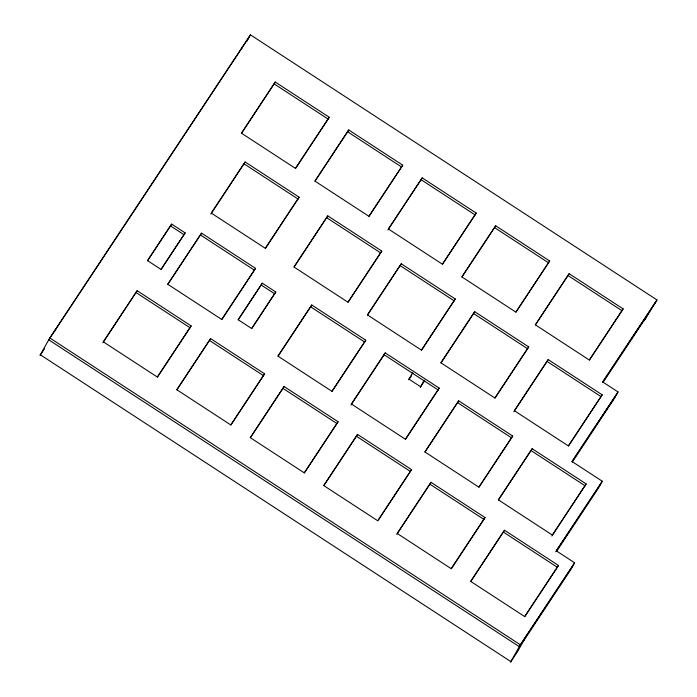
<?xml version="1.0" encoding="UTF-8"?>
<svg xmlns="http://www.w3.org/2000/svg" width="697" height="697" viewBox="0 0 697 697"><rect width="100%" height="100%" fill="white"/><g stroke="black" fill="none" stroke-linecap="round" stroke-linejoin="round"><path stroke-width="1.05" d="M648.654 312.753L644.15 320.777L656.957 299.928L250.45 34.85L49.809 337.958L40.043 355.331L41.454 353.353M412.694 372.634L408.73 379.708L410.141 377.73M424.264 380.179L420.3 387.253L424.691 380.771M656.957 299.928L602.678 381.93L618.021 391.932L571.984 461.484L602.278 481.244L556.241 550.796L574.607 562.767L520.328 644.769L510.561 662.15L517.523 651.634L526.523 635.69M54.427 331.676L56.004 328.871M241.092 49.539L242.147 47.675M246.764 41.393L250.45 34.85M147.607 260.687L171.654 224.094L185.149 232.894L161.112 269.495M102.851 342.793L137.152 290.71L191.144 325.917L157.444 377.112M241.563 133.249L275.263 82.054L329.263 117.262L295.563 168.456M167.855 284.324L201.555 233.138L255.546 268.345L221.846 319.531M210.834 214.066L245.126 161.974L299.118 197.181L265.418 248.376M176.916 389.806L210.616 338.62L264.616 373.827L230.907 425.013M238.243 319.792L262.29 283.191L275.785 291.991L251.739 328.592M315.035 181.15L348.735 129.964L402.727 165.172L369.027 216.358M294.082 267.064L327.782 215.87L381.773 251.077L348.073 302.271M278.059 356.184L311.759 304.998L365.751 340.206L332.051 391.392M250.389 437.716L284.088 386.521L338.08 421.737L304.38 472.923M387.915 229.958L422.208 177.874L476.199 213.082L442.499 264.268M367.554 314.974L401.254 263.78L455.246 298.987L421.546 350.182M350.94 404.992L385.232 352.909L439.223 388.116L405.523 439.302M323.861 485.626L357.561 434.431L411.552 469.639L378.445 519.936M461.972 276.97L495.68 225.776L549.672 260.992L515.972 312.178M441.018 362.876L474.718 311.69L528.718 346.897L495.018 398.083M424.996 452.004L458.696 400.81L512.696 436.026L478.996 487.212M396.732 534.425L431.025 482.341L485.025 517.549L451.325 568.743M535.444 324.88L569.144 273.686L623.135 308.893L589.435 360.088M513.898 411.683L548.191 359.6L602.182 394.807L568.482 445.993M498.468 499.915L532.168 448.72L586.16 483.927L551.867 536.019M470.797 581.437L504.497 530.251L558.489 565.459L524.789 616.645M618.021 391.932L614.162 398.789L572.307 462.024M556.363 551.379L558.236 548.051M602.278 481.244L598.418 488.1L556.624 551.231M574.607 562.767L570.747 569.623L523.717 640.674M44.042 349.441L44.434 348.848M412.737 373.819L413.129 373.226M249.395 36.723L48.755 339.831L519.274 646.642L573.553 564.64M43.658 350.025L42.526 351.75M171.654 224.094L147.485 260.6L160.981 269.399L185.149 232.894M137.152 290.71L103.313 341.826L157.304 377.033L191.144 325.917M275.263 82.054L241.432 133.171L295.423 168.378L329.263 117.262M245.126 161.974L211.296 213.09L265.287 248.298L299.118 197.181M201.555 233.138L167.724 284.245L221.716 319.453L255.546 268.345M210.616 338.62L176.785 389.728L230.777 424.943L264.616 373.827M348.735 129.964L314.905 181.081L368.896 216.288L402.727 165.172M262.29 283.191L238.121 319.696L251.617 328.505L275.785 291.991M327.782 215.87L293.951 266.986L347.942 302.193L381.773 251.077M311.759 304.998L277.929 356.115L331.92 391.322L365.751 340.206M284.088 386.521L250.258 437.638L304.249 472.845L338.08 421.737M422.208 177.874L388.368 228.982L442.368 264.189L476.199 213.082M401.254 263.78L367.415 314.896L421.406 350.103L455.246 298.987M385.232 352.909L351.393 404.016L405.393 439.223L439.223 388.116M357.561 434.431L323.722 485.548L377.713 520.755L411.552 469.639M495.68 225.776L461.841 276.892L515.832 312.099L549.672 260.992M474.718 311.69L440.887 362.806L494.879 398.013L528.718 346.897M458.696 400.81L424.865 451.926L478.856 487.133L512.696 436.026M431.025 482.341L397.194 533.458L451.186 568.665L485.025 517.549M569.144 273.686L535.313 324.802L589.305 360.009L623.135 308.893M548.191 359.6L514.36 410.707L568.351 445.914L602.182 394.807M532.168 448.72L498.338 499.836L552.329 535.043L586.16 483.927M504.497 530.251L470.667 581.368L524.658 616.575L558.489 565.459M602.818 382L655.903 301.792M602.983 382.487L645.849 317.736M572.132 461.553L616.976 393.805M555.788 551.763L601.223 483.108M411.213 376.119L411.596 375.552M41.794 352.848L42.151 352.307M410.489 377.216L410.847 376.676M274.217 83.928L328.209 119.135M347.681 131.829L401.672 167.045M421.154 179.739L475.145 214.946M494.626 227.649L548.617 262.856M568.09 275.559L622.09 310.766M244.072 163.847L298.072 199.054M326.727 217.743L380.719 252.95M400.2 265.653L454.191 300.86M473.664 313.554L527.664 348.77M547.136 361.464L601.128 396.671M200.501 235.002L254.492 270.209M310.705 306.863L364.697 342.079M384.178 354.773L438.169 389.98M457.65 402.683L511.642 437.89M531.114 450.593L585.105 485.8M409.017 379.159L420.587 386.704M170.599 225.959L184.095 234.758M261.236 285.056L274.731 293.864M136.098 292.583L190.089 327.79M209.562 340.485L263.562 375.692M283.034 388.395L337.026 423.602M356.507 436.305L410.498 471.512M429.971 484.215L483.971 519.422M503.443 532.116L557.434 567.332M49.809 337.958L520.328 644.769M40.33 354.782L510.849 661.601"/></g></svg>
